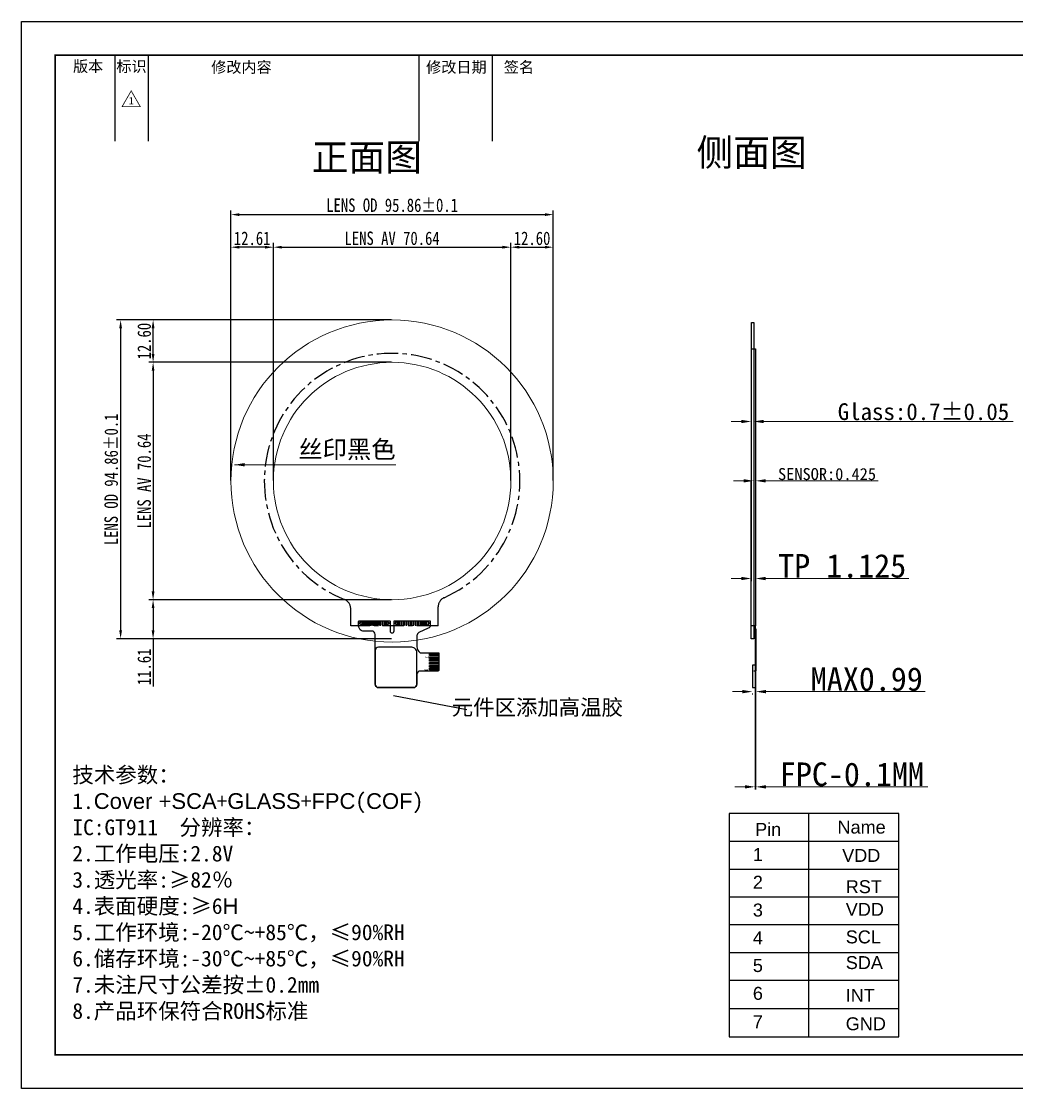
# Model space of a CAD drawing. Header units: millimetres. Extents: x -2894 to 5479, y -6001 to -1211.
# Drawn here: x 4474.7 to 4770.7, y -5996 to -5678.4 of the extents above; entities that cross this region are included whole.
import ezdxf

# ---------------------------------------------------------------- set-up
doc = ezdxf.new("R2010")
doc.units = ezdxf.units.MM
doc.header["$LTSCALE"] = 0.2
doc.header["$MEASUREMENT"] = 0
doc.linetypes.add('CENTER', pattern=[50.8, 31.75, -6.35, 6.35, -6.35])
doc.layers.add('dim', color=4, linetype='Continuous', lineweight=9)
doc.layers.add('L', color=1, linetype='Continuous', lineweight=5)
for name, color, linetype in [('FPC', 40, 'Continuous'), ('lens', 6, 'Continuous'), ('Sensor', 7, 'Continuous'), ('背胶', 2, 'Continuous'), ('ＤＩＭ', 4, 'Continuous')]:
    doc.layers.add(name, color=color, linetype=linetype)
doc.styles.add('Arial', font='simhei.ttf')
doc.styles.get("Standard").update_dxf_attribs({"font": 'SimSun.ttf'})
doc.styles.add('TEXTSTYLE_0', font='SimSun.ttf', dxfattribs={"width": 0.8})
doc.styles.add('TITLE', font='dutchb.ttf')
doc.styles.add('WMF-ARIAL0', font='arial.ttf', dxfattribs={"height": 11})
doc.styles.add('宋体', font='SimSun.ttf')
doc.dimstyles.new('1-1', dxfattribs={"dimscale": 0, "dimtxt": 8, "dimasz": 2.5, "dimexe": 1.25, "dimexo": 0.2, "dimtad": 1, "dimzin": 1, "dimdsep": 46, "dimtxsty": 'TEXTSTYLE_0', "dimcen": 1, "dimadec": 0, "dimazin": 0, "dimtfac": 1, "dimtmove": 0, "dimatfit": 3, "dimfxl": 1, "dimarcsym": 0})
doc.dimstyles.new('ISO-25$0', dxfattribs={"dimtxt": 7, "dimasz": 3, "dimexe": 0.8, "dimexo": 0.8, "dimgap": 0.2, "dimtad": 1, "dimzin": 1, "dimdsep": 46, "dimtxsty": 'Standard', "dimcen": 2.5, "dimclrd": 256, "dimclre": 256, "dimclrt": 256, "dimadec": 0, "dimazin": 0, "dimtfac": 1, "dimtofl": 0, "dimtmove": 0, "dimatfit": 3, "dimfxl": 0.8, "dimtolj": 1, "dimlwd": 13, "dimlwe": 13, "dimarcsym": 0})
doc.dimstyles.new('ISO-25$7', dxfattribs={"dimscale": 0.5, "dimtxt": 2.5, "dimasz": 2, "dimexe": 1.25, "dimexo": 0.625, "dimtad": 0, "dimzin": 1, "dimdsep": 46, "dimtxsty": 'TITLE', "dimcen": 0, "dimclrd": 7, "dimclre": 256, "dimclrt": 7, "dimadec": 0, "dimazin": 0, "dimtfac": 1, "dimtmove": 0, "dimatfit": 0, "dimfxl": 1, "dimlwd": 9, "dimlwe": 9, "dimarcsym": 0})
doc.dimstyles.get("Standard").update_dxf_attribs({"dimtxt": 0.18, "dimasz": 0.18, "dimexe": 0.18, "dimexo": 0.0625, "dimgap": 0.09, "dimtad": 0, "dimrnd": 0.001, "dimzin": 0, "dimdsep": 46, "dimtxsty": 'Standard', "dimcen": 0.09, "dimadec": 0, "dimazin": 0, "dimtfac": 1, "dimtofl": 0, "dimtmove": 0, "dimatfit": 3, "dimfxl": 1, "dimtolj": 1, "dimtzin": 0, "dimarcsym": 0})

# ---------------------------------------------------------------- blocks, each defined once
blk = doc.blocks.new('*D83')
at = {"layer": 'Defpoints', "color": 0, "transparency": 16777216}
for p in [(4632.86, -5735.89), (4537, -5815.16), (4632.86, -5815.16)]:
    blk.add_point(p, dxfattribs=at)
at = {"layer": 'dim', "color": 0, "linetype": 'Continuous', "lineweight": -2, "transparency": 16777216}
for p, q in [((4537, -5814.96), (4537, -5734.64)), ((4632.86, -5814.96), (4632.86, -5734.64))]:
    blk.add_line(p, q, dxfattribs=at)
at = {"layer": 'dim', "color": 0, "lineweight": -2, "transparency": 16777216}
blk.add_line((4539.5, -5735.89), (4630.36, -5735.89), dxfattribs=at)
at = {"layer": 'dim', "color": 0, "transparency": 16777216}
for points in [[(4539.5, -5735.47), (4539.5, -5736.31), (4537, -5735.89)], [(4630.36, -5735.47), (4630.36, -5736.31), (4632.86, -5735.89)]]:
    blk.add_solid(points, dxfattribs=at)
at = {"layer": 'dim', "color": 0, "transparency": 16777216, "insert": (4584.93, -5733.11), "char_height": 4, "attachment_point": 5, "style": 'TEXTSTYLE_0'}
blk.add_mtext('{\\C4;LENS OD} 95.86%%P0.1', dxfattribs=at)
blk = doc.blocks.new('*D84')
at = {"layer": 'Defpoints', "color": 0, "transparency": 16777216}
for p in [(4584.93, -5767.23), (4504.18, -5862.09), (4584.93, -5862.09)]:
    blk.add_point(p, dxfattribs=at)
at = {"layer": 'dim', "color": 0, "linetype": 'Continuous', "lineweight": -2, "transparency": 16777216}
for p, q in [((4584.73, -5767.23), (4502.93, -5767.23)), ((4584.73, -5862.09), (4502.93, -5862.09))]:
    blk.add_line(p, q, dxfattribs=at)
at = {"layer": 'dim', "color": 0, "lineweight": -2, "transparency": 16777216}
blk.add_line((4504.18, -5769.73), (4504.18, -5859.59), dxfattribs=at)
at = {"layer": 'dim', "color": 0, "transparency": 16777216}
for points in [[(4503.76, -5769.73), (4504.59, -5769.73), (4504.18, -5767.23)], [(4503.76, -5859.59), (4504.59, -5859.59), (4504.18, -5862.09)]]:
    blk.add_solid(points, dxfattribs=at)
at = {"layer": 'dim', "color": 0, "transparency": 16777216, "insert": (4501.4, -5814.66), "char_height": 4, "attachment_point": 5, "rotation": 90, "style": 'TEXTSTYLE_0'}
blk.add_mtext('{\\C4;LENS OD} 94.86%%P0.1', dxfattribs=at)
blk = doc.blocks.new('*D72')
at = {"layer": 'Defpoints', "color": 0, "transparency": 16777216}
for p in [(4584.67, -5779.84), (4513.84, -5850.48), (4584.93, -5850.48)]:
    blk.add_point(p, dxfattribs=at)
at = {"layer": 'dim', "color": 0, "linetype": 'Continuous', "lineweight": -2, "transparency": 16777216}
for p, q in [((4584.47, -5779.84), (4512.59, -5779.84)), ((4584.73, -5850.48), (4512.59, -5850.48))]:
    blk.add_line(p, q, dxfattribs=at)
at = {"layer": 'dim', "color": 0, "lineweight": -2, "transparency": 16777216}
blk.add_line((4513.84, -5782.34), (4513.84, -5847.98), dxfattribs=at)
at = {"layer": 'dim', "color": 0, "transparency": 16777216}
for points in [[(4513.42, -5782.34), (4514.25, -5782.34), (4513.84, -5779.84)], [(4513.42, -5847.98), (4514.25, -5847.98), (4513.84, -5850.48)]]:
    blk.add_solid(points, dxfattribs=at)
at = {"layer": 'dim', "color": 0, "transparency": 16777216, "insert": (4511.2, -5815.16), "char_height": 4, "attachment_point": 5, "rotation": 90, "style": 'TEXTSTYLE_0'}
blk.add_mtext('{\\C4;LENS AV }70.64', dxfattribs=at)
blk = doc.blocks.new('*D73')
at = {"layer": 'Defpoints', "color": 0, "transparency": 16777216}
for p in [(4620.26, -5745.58), (4549.61, -5815.16), (4620.26, -5815.16)]:
    blk.add_point(p, dxfattribs=at)
at = {"layer": 'dim', "color": 0, "linetype": 'Continuous', "lineweight": -2, "transparency": 16777216}
for p, q in [((4549.61, -5814.96), (4549.61, -5744.33)), ((4620.26, -5814.96), (4620.26, -5744.33))]:
    blk.add_line(p, q, dxfattribs=at)
at = {"layer": 'dim', "color": 0, "lineweight": -2, "transparency": 16777216}
blk.add_line((4552.11, -5745.58), (4617.76, -5745.58), dxfattribs=at)
at = {"layer": 'dim', "color": 0, "transparency": 16777216}
for points in [[(4552.11, -5745.17), (4552.11, -5746), (4549.61, -5745.58)], [(4617.76, -5745.17), (4617.76, -5746), (4620.26, -5745.58)]]:
    blk.add_solid(points, dxfattribs=at)
at = {"layer": 'dim', "color": 0, "transparency": 16777216, "insert": (4584.93, -5742.95), "char_height": 4, "attachment_point": 5, "style": 'TEXTSTYLE_0'}
blk.add_mtext('{\\C4;LENS AV} 70.64', dxfattribs=at)
blk = doc.blocks.new('*D74')
at = {"layer": 'Defpoints', "color": 0, "transparency": 16777216}
for p in [(4513.84, -5767.23), (4584.93, -5767.23), (4584.93, -5779.84)]:
    blk.add_point(p, dxfattribs=at)
at = {"layer": 'dim', "color": 0, "linetype": 'Continuous', "lineweight": -2, "transparency": 16777216}
for p, q in [((4584.73, -5767.23), (4512.59, -5767.23)), ((4584.73, -5779.84), (4512.59, -5779.84))]:
    blk.add_line(p, q, dxfattribs=at)
at = {"layer": 'dim', "color": 0, "lineweight": -2, "transparency": 16777216}
blk.add_line((4513.84, -5777.34), (4513.84, -5769.73), dxfattribs=at)
at = {"layer": 'dim', "color": 0, "transparency": 16777216}
for points in [[(4513.42, -5769.73), (4514.25, -5769.73), (4513.84, -5767.23)], [(4513.42, -5777.34), (4514.25, -5777.34), (4513.84, -5779.84)]]:
    blk.add_solid(points, dxfattribs=at)
at = {"layer": 'dim', "color": 0, "transparency": 16777216, "insert": (4511.21, -5773.53), "char_height": 4, "attachment_point": 5, "rotation": 90, "style": 'TEXTSTYLE_0'}
blk.add_mtext('12.60', dxfattribs=at)
blk = doc.blocks.new('*D75')
at = {"layer": 'Defpoints', "color": 0, "transparency": 16777216}
for p in [(4537, -5745.58), (4537, -5814.91), (4549.61, -5815.16)]:
    blk.add_point(p, dxfattribs=at)
at = {"layer": 'dim', "color": 0, "linetype": 'Continuous', "lineweight": -2, "transparency": 16777216}
for p, q in [((4537, -5814.71), (4537, -5744.33)), ((4549.61, -5814.96), (4549.61, -5744.33))]:
    blk.add_line(p, q, dxfattribs=at)
at = {"layer": 'dim', "color": 0, "lineweight": -2, "transparency": 16777216}
blk.add_line((4547.11, -5745.58), (4539.5, -5745.58), dxfattribs=at)
at = {"layer": 'dim', "color": 0, "transparency": 16777216}
for points in [[(4539.5, -5745.17), (4539.5, -5746), (4537, -5745.58)], [(4547.11, -5745.17), (4547.11, -5746), (4549.61, -5745.58)]]:
    blk.add_solid(points, dxfattribs=at)
at = {"layer": 'dim', "color": 0, "transparency": 16777216, "insert": (4543.31, -5742.96), "char_height": 4, "attachment_point": 5, "style": 'TEXTSTYLE_0'}
blk.add_mtext('12.61', dxfattribs=at)
blk = doc.blocks.new('*D76')
at = {"layer": 'Defpoints', "color": 0, "transparency": 16777216}
for p in [(4632.86, -5745.58), (4632.86, -5814.91), (4620.26, -5815.16)]:
    blk.add_point(p, dxfattribs=at)
at = {"layer": 'dim', "color": 0, "linetype": 'Continuous', "lineweight": -2, "transparency": 16777216}
for p, q in [((4620.26, -5814.96), (4620.26, -5744.33)), ((4632.86, -5814.71), (4632.86, -5744.33))]:
    blk.add_line(p, q, dxfattribs=at)
at = {"layer": 'dim', "color": 0, "lineweight": -2, "transparency": 16777216}
blk.add_line((4622.76, -5745.58), (4630.36, -5745.58), dxfattribs=at)
at = {"layer": 'dim', "color": 0, "transparency": 16777216}
for points in [[(4622.76, -5745.17), (4622.76, -5746), (4620.26, -5745.58)], [(4630.36, -5745.17), (4630.36, -5746), (4632.86, -5745.58)]]:
    blk.add_solid(points, dxfattribs=at)
at = {"layer": 'dim', "color": 0, "transparency": 16777216, "insert": (4626.56, -5742.96), "char_height": 4, "attachment_point": 5, "style": 'TEXTSTYLE_0'}
blk.add_mtext('12.60', dxfattribs=at)
blk = doc.blocks.new('*D77')
at = {"layer": 'Defpoints', "color": 0, "transparency": 16777216}
for p in [(4584.93, -5850.48), (4513.84, -5862.09), (4584.93, -5862.09)]:
    blk.add_point(p, dxfattribs=at)
at = {"layer": 'dim', "color": 0, "linetype": 'Continuous', "lineweight": -2, "transparency": 16777216}
for p, q in [((4584.73, -5850.48), (4512.59, -5850.48)), ((4584.73, -5862.09), (4512.59, -5862.09))]:
    blk.add_line(p, q, dxfattribs=at)
at = {"layer": 'dim', "color": 0, "lineweight": -2, "transparency": 16777216}
for p, q in [((4513.84, -5852.98), (4513.84, -5859.59)), ((4513.84, -5862.09), (4513.84, -5876.3))]:
    blk.add_line(p, q, dxfattribs=at)
at = {"layer": 'dim', "color": 0, "transparency": 16777216}
for points in [[(4513.42, -5852.98), (4514.25, -5852.98), (4513.84, -5850.48)], [(4513.42, -5859.59), (4514.25, -5859.59), (4513.84, -5862.09)]]:
    blk.add_solid(points, dxfattribs=at)
at = {"layer": 'dim', "color": 0, "transparency": 16777216, "insert": (4511.21, -5870.45), "char_height": 4, "attachment_point": 5, "rotation": 90, "style": 'TEXTSTYLE_0'}
blk.add_mtext('11.61', dxfattribs=at)
blk = doc.blocks.new('*D78')
at = {"layer": 'Defpoints', "color": 0, "transparency": 16777216}
for p in [(4693.03, -5815.1), (4692.47, -5829.25), (4693.03, -5829.26)]:
    blk.add_point(p, dxfattribs=at)
at = {"layer": 'L', "lineweight": 13, "transparency": 16777216}
for p, q in [((4692.47, -5828.45), (4692.47, -5814.3)), ((4693.03, -5828.46), (4693.03, -5814.3)), ((4689.47, -5815.1), (4686.47, -5815.1)), ((4696.03, -5815.1), (4729.54, -5815.1))]:
    blk.add_line(p, q, dxfattribs=at)
at = {"layer": 'L', "transparency": 16777216}
for points in [[(4689.47, -5814.6), (4689.47, -5815.6), (4692.47, -5815.1)], [(4696.03, -5814.6), (4696.03, -5815.6), (4693.03, -5815.1)]]:
    blk.add_solid(points, dxfattribs=at)
at = {"layer": 'L', "transparency": 16777216, "insert": (4714.29, -5813.11), "char_height": 5, "attachment_point": 5, "style": '宋体'}
blk.add_mtext('\\A1;{\\H0.7143x;SENSOR:0.425}', dxfattribs=at)
blk = doc.blocks.new('*D79')
at = {"layer": 'Defpoints', "color": 0, "transparency": 16777216}
for p in [(4692.14, -5877.6), (4692.14, -5877.83), (4693.13, -5877.6)]:
    blk.add_point(p, dxfattribs=at)
at = {"layer": 'dim', "lineweight": 13, "transparency": 16777216}
for p, q in [((4689.14, -5877.83), (4686.14, -5877.83)), ((4692.14, -5878.4), (4692.14, -5878.63)), ((4693.13, -5878.4), (4693.13, -5878.63)), ((4696.13, -5877.83), (4743.52, -5877.83))]:
    blk.add_line(p, q, dxfattribs=at)
at = {"layer": 'dim', "transparency": 16777216}
for points in [[(4689.14, -5877.33), (4689.14, -5878.33), (4692.14, -5877.83)], [(4696.13, -5877.33), (4696.13, -5878.33), (4693.13, -5877.83)]]:
    blk.add_solid(points, dxfattribs=at)
at = {"layer": 'dim', "transparency": 16777216, "insert": (4726.12, -5874.13), "char_height": 7, "attachment_point": 5, "style": '宋体'}
blk.add_mtext('\\A1;MAX0.99', dxfattribs=at)
blk = doc.blocks.new('*D80')
at = {"layer": 'Defpoints', "color": 0, "transparency": 16777216}
for p in [(4691.78, -5768.3), (4692.48, -5768.9), (4692.48, -5797.45)]:
    blk.add_point(p, dxfattribs=at)
at = {"layer": 'dim', "lineweight": 13, "transparency": 16777216}
for p, q in [((4691.78, -5769.1), (4691.78, -5798.25)), ((4692.48, -5769.7), (4692.48, -5798.25)), ((4688.78, -5797.45), (4685.78, -5797.45)), ((4695.48, -5797.45), (4769.67, -5797.45))]:
    blk.add_line(p, q, dxfattribs=at)
at = {"layer": 'dim', "transparency": 16777216}
for points in [[(4688.78, -5796.95), (4688.78, -5797.95), (4691.78, -5797.45)], [(4695.48, -5796.95), (4695.48, -5797.95), (4692.48, -5797.45)]]:
    blk.add_solid(points, dxfattribs=at)
at = {"layer": 'dim', "transparency": 16777216, "insert": (4742.97, -5794.56), "char_height": 5, "attachment_point": 5, "style": '宋体'}
blk.add_mtext('\\A1;Glass:0.7%%P0.05', dxfattribs=at)
blk = doc.blocks.new('*D89')
at = {"layer": 'Defpoints', "color": 0, "transparency": 16777216}
for p in [(4692.87, -5872.63), (4693.13, -5872.63), (4693.13, -5906.16)]:
    blk.add_point(p, dxfattribs=at)
at = {"layer": 'dim', "lineweight": 13, "transparency": 16777216}
for p, q in [((4692.87, -5873.43), (4692.87, -5906.96)), ((4693.13, -5873.43), (4693.13, -5906.96)), ((4689.87, -5906.16), (4686.87, -5906.16)), ((4696.13, -5906.16), (4744.23, -5906.16))]:
    blk.add_line(p, q, dxfattribs=at)
at = {"layer": 'dim', "transparency": 16777216}
for points in [[(4689.87, -5905.66), (4689.87, -5906.66), (4692.87, -5906.16)], [(4696.13, -5905.66), (4696.13, -5906.66), (4693.13, -5906.16)]]:
    blk.add_solid(points, dxfattribs=at)
at = {"layer": 'dim', "transparency": 16777216, "insert": (4721.68, -5902.46), "char_height": 7, "attachment_point": 5, "style": '宋体'}
blk.add_mtext('\\A1;FPC-0.1MM', dxfattribs=at)
blk = doc.blocks.new('SDFGSD')
at = {"layer": 'ＤＩＭ'}
for p, q in [((5330.83, -5567.66), (5330.83, -5634.15)), ((5381.31, -5567.66), (5330.83, -5567.66)), ((5354.44, -5567.66), (5354.44, -5634.15)), ((5381.31, -5634.15), (5381.31, -5567.66)), ((5330.83, -5575.92), (5381.31, -5575.92)), ((5330.83, -5584.18), (5381.31, -5584.18)), ((5330.83, -5592.44), (5381.31, -5592.44)), ((5330.83, -5600.71), (5381.31, -5600.71)), ((5330.83, -5608.97), (5381.31, -5608.97)), ((5330.83, -5617.23), (5381.31, -5617.23)), ((5330.83, -5625.69), (5381.31, -5625.69)), ((5330.83, -5634.15), (5381.31, -5634.15))]:
    blk.add_line(p, q, dxfattribs=at)
at = {"layer": 'ＤＩＭ', "style": 'WMF-ARIAL0'}
for s, height, p in [('Pin', 3.847, (5338.52, -5574.3)), ('1', 3.85, (5337.85, -5581.78)), ('VDD', 3.847, (5364.42, -5582.05)), ('2', 3.85, (5337.85, -5590.04)), ('RST', 3.847, (5365.48, -5591.35)), ('3', 3.85, (5337.85, -5598.3)), ('VDD', 3.847, (5365.48, -5598.1)), ('4', 3.85, (5337.85, -5606.56)), ('SCL', 3.847, (5365.48, -5606.3)), ('5', 3.85, (5337.85, -5614.82)), ('SDA', 3.847, (5365.48, -5613.94)), ('6', 3.85, (5337.85, -5623.09)), ('INT', 3.847, (5365.48, -5623.68)), ('7', 3.85, (5337.85, -5631.55)), ('GND', 3.847, (5365.48, -5632.15))]:
    blk.add_text(s, height=height, dxfattribs=at).set_placement(p)
at = {"layer": 'ＤＩＭ', "insert": (5363.03, -5569.78), "char_height": 3.847, "width": 14.1051, "attachment_point": 1, "style": 'WMF-ARIAL0'}
blk.add_mtext('Name', dxfattribs=at)
blk = doc.blocks.new('*D120')
at = {"layer": 'Defpoints', "color": 0, "ltscale": 0.2, "transparency": 16777216}
for p in [(4691.78, -5768), (4693.03, -5775.86), (4693.03, -5844.17)]:
    blk.add_point(p, dxfattribs=at)
at = {"layer": 'FPC', "lineweight": 13, "ltscale": 0.2, "transparency": 16777216}
for p, q in [((4691.78, -5768.8), (4691.78, -5844.97)), ((4693.03, -5776.66), (4693.03, -5844.97)), ((4688.78, -5844.17), (4685.78, -5844.17)), ((4696.03, -5844.17), (4738.58, -5844.17))]:
    blk.add_line(p, q, dxfattribs=at)
at = {"layer": 'FPC', "ltscale": 0.2, "transparency": 16777216}
for points in [[(4688.78, -5843.67), (4688.78, -5844.67), (4691.78, -5844.17)], [(4696.03, -5843.67), (4696.03, -5844.67), (4693.03, -5844.17)]]:
    blk.add_solid(points, dxfattribs=at)
at = {"layer": 'FPC', "ltscale": 0.2, "transparency": 16777216, "insert": (4718.81, -5840.45), "char_height": 7, "attachment_point": 5}
blk.add_mtext('\\A1;TP 1.125', dxfattribs=at)

msp = doc.modelspace()

# ---------------------------------------------------------------- linework, layer by layer
at = {"color": 4}
msp.add_lwpolyline([(4474.656, -5678.379), (4969.075, -5678.379), (4969.075, -5995.962), (4474.656, -5995.962)], close=True, dxfattribs=at)
at = {"const_width": 0.469}
msp.add_lwpolyline([(4484.677, -5688.4), (4959.054, -5688.4), (4959.054, -5985.941), (4484.677, -5985.941)], close=True, dxfattribs=at)
msp.add_lwpolyline([(4484.677, -5688.4), (4959.054, -5688.4), (4959.054, -5985.941), (4484.677, -5985.941)], close=True)
at = {"color": 252}
for points in [[(4502.465, -5688.4), (4502.465, -5713.983)], [(4512.361, -5688.4), (4512.361, -5713.983)], [(4592.981, -5713.983), (4592.981, -5688.4)], [(4614.804, -5713.983), (4614.804, -5688.4)]]:
    msp.add_lwpolyline(points, dxfattribs=at)
at = {"color": 1, "const_width": 0.239}
msp.add_lwpolyline([(4510.03, -5703.755), (4507.326, -5699.071), (4504.622, -5703.755)], close=True, dxfattribs=at)
msp.add_lwpolyline([(4580.868, -5864.635, 0.4142136), (4579.868, -5865.635), (4579.868, -5875.635, 0.4142136), (4580.868, -5876.635), (4591.272, -5876.635, 0.4142136), (4592.272, -5875.635), (4592.272, -5866.135, 0.4142136), (4590.772, -5864.635)], format="xyb", close=True)
at = {"layer": 'dim', "color": 6}
for centre, radius in [((4584.928, -5815.161), 47.93), ((4584.934, -5815.158), 35.322)]:
    msp.add_circle(centre, radius, dxfattribs=at)
at = {"layer": 'FPC'}
msp.add_lwpolyline([(4592.272, -5875.635, -0.4142136), (4591.272, -5876.635), (4580.868, -5876.635, -0.4142136), (4579.868, -5875.635), (4579.868, -5860.793, 0.4142136), (4578.868, -5859.793), (4576.195, -5859.793, -0.2761908), (4575.314, -5859.266), (4575.095, -5858.859, -0.1238536), (4574.976, -5858.386), (4574.976, -5856.92, -0.4142136), (4575.176, -5856.72), (4584.126, -5856.72, -0.4142136), (4584.326, -5856.92), (4584.326, -5859.775, 1), (4585.526, -5859.775), (4585.526, -5856.92, -0.4142136), (4585.726, -5856.72), (4596.076, -5856.72, -0.4142136), (4596.276, -5856.92), (4596.276, -5858.069, -0.2935297), (4595.692, -5858.978), (4592.883, -5860.263, 0.2935297), (4592.298, -5861.172), (4592.298, -5864.401, 0.2785514), (4593.298, -5866.251), (4598.664, -5866.251, -0.4142136), (4598.864, -5866.451), (4598.864, -5871.401, -0.4142136), (4598.564, -5871.701), (4593.272, -5871.701, 0.4142136), (4592.272, -5872.701)], format="xyb", close=True, dxfattribs=at)
for points in [[(4575.276, -5857.295), (4575.276, -5857.645), (4575.626, -5857.645), (4575.626, -5858.07), (4575.976, -5858.07), (4575.976, -5856.87), (4575.626, -5856.87), (4575.626, -5857.295)], [(4576.326, -5858.07), (4576.676, -5858.07), (4576.676, -5856.87), (4576.326, -5856.87)], [(4577.026, -5858.07), (4577.376, -5858.07), (4577.376, -5856.87), (4577.026, -5856.87)], [(4577.726, -5858.07), (4578.076, -5858.07), (4578.076, -5856.87), (4577.726, -5856.87)], [(4578.426, -5858.07), (4578.776, -5858.07), (4578.776, -5856.87), (4578.426, -5856.87)], [(4579.126, -5858.07), (4579.476, -5858.07), (4579.476, -5856.87), (4579.126, -5856.87)], [(4579.826, -5858.07), (4580.176, -5858.07), (4580.176, -5856.87), (4579.826, -5856.87)], [(4580.526, -5858.07), (4580.876, -5858.07), (4580.876, -5856.87), (4580.526, -5856.87)], [(4581.226, -5858.07), (4581.576, -5858.07), (4581.576, -5856.87), (4581.226, -5856.87)], [(4581.926, -5858.07), (4582.276, -5858.07), (4582.276, -5856.87), (4581.926, -5856.87)], [(4582.626, -5858.07), (4582.976, -5858.07), (4582.976, -5856.87), (4582.626, -5856.87)], [(4584.026, -5857.295), (4584.026, -5857.645), (4583.676, -5857.645), (4583.676, -5858.07), (4583.326, -5858.07), (4583.326, -5856.87), (4583.676, -5856.87), (4583.676, -5857.295)], [(4585.826, -5857.295), (4585.826, -5857.645), (4586.176, -5857.645), (4586.176, -5858.07), (4586.526, -5858.07), (4586.526, -5856.87), (4586.176, -5856.87), (4586.176, -5857.295)], [(4586.876, -5858.07), (4587.226, -5858.07), (4587.226, -5856.87), (4586.876, -5856.87)], [(4587.576, -5858.07), (4587.926, -5858.07), (4587.926, -5856.87), (4587.576, -5856.87)], [(4588.276, -5858.07), (4588.626, -5858.07), (4588.626, -5856.87), (4588.276, -5856.87)], [(4588.976, -5858.07), (4589.326, -5858.07), (4589.326, -5856.87), (4588.976, -5856.87)], [(4589.676, -5858.07), (4590.026, -5858.07), (4590.026, -5856.87), (4589.676, -5856.87)], [(4590.376, -5858.07), (4590.726, -5858.07), (4590.726, -5856.87), (4590.376, -5856.87)], [(4591.076, -5858.07), (4591.426, -5858.07), (4591.426, -5856.87), (4591.076, -5856.87)], [(4591.776, -5858.07), (4592.126, -5858.07), (4592.126, -5856.87), (4591.776, -5856.87)], [(4592.476, -5858.07), (4592.826, -5858.07), (4592.826, -5856.87), (4592.476, -5856.87)], [(4593.176, -5858.07), (4593.526, -5858.07), (4593.526, -5856.87), (4593.176, -5856.87)], [(4593.876, -5858.07), (4594.226, -5858.07), (4594.226, -5856.87), (4593.876, -5856.87)], [(4594.576, -5858.07), (4594.926, -5858.07), (4594.926, -5856.87), (4594.576, -5856.87)], [(4595.976, -5857.295), (4595.976, -5857.645), (4595.626, -5857.645), (4595.626, -5858.07), (4595.276, -5858.07), (4595.276, -5856.87), (4595.626, -5856.87), (4595.626, -5857.295)], [(4693.133, -5876.635), (4693.133, -5869.937), (4692.139, -5869.937), (4692.139, -5876.635)]]:
    msp.add_lwpolyline(points, close=True, dxfattribs=at)
msp.add_lwpolyline([(4692.868, -5858.273), (4692.868, -5873.585)], dxfattribs=at)
at = {"layer": 'FPC', "color": 1}
for points in [[(4598.764, -5866.601), (4598.764, -5867.101), (4596.009, -5867.101), (4596.009, -5866.601)], [(4598.764, -5866.601), (4598.764, -5867.101), (4596.009, -5867.101), (4596.009, -5866.601)], [(4598.764, -5867.451), (4598.764, -5867.951), (4596.009, -5867.951), (4596.009, -5867.451)], [(4598.764, -5868.301), (4598.764, -5868.801), (4596.009, -5868.801), (4596.009, -5868.301)], [(4598.764, -5869.151), (4598.764, -5869.651), (4596.009, -5869.651), (4596.009, -5869.151)], [(4598.764, -5870.001), (4598.764, -5870.501), (4596.009, -5870.501), (4596.009, -5870.001)], [(4598.764, -5870.851), (4598.764, -5871.351), (4596.009, -5871.351), (4596.009, -5870.851)]]:
    msp.add_lwpolyline(points, close=True, dxfattribs=at)
at = {"layer": 'lens'}
msp.add_line((4691.77, -5862.091), (4691.779, -5768.003), dxfattribs=at)
msp.add_lwpolyline([(4691.779, -5768.003), (4692.479, -5768.003), (4692.47, -5862.091), (4691.77, -5862.091)], dxfattribs=at)
at = {"layer": 'Sensor', "linetype": 'CENTER'}
for p, q in [((4598.626, -5858.273), (4598.626, -5852.607)), ((4572.626, -5858.273), (4572.626, -5853.199))]:
    msp.add_line(p, q, dxfattribs=at)
at = {"layer": 'Sensor'}
for points in [[(4691.84, -5775.861), (4693.034, -5775.861), (4693.034, -5858.273), (4691.84, -5858.273)], [(4692.47, -5775.861), (4692.47, -5858.273)]]:
    msp.add_lwpolyline(points, dxfattribs=at)
at = {"layer": 'Sensor', "linetype": 'CENTER'}
msp.add_lwpolyline([(4598.626, -5858.273), (4572.626, -5858.273)], dxfattribs=at)
for centre, radius, start, end in [((4584.928, -5815.161), 38, 294.03399, 248.08652), ((4601.626, -5852.607), 3, 114.03399, 180), ((4569.626, -5853.199), 3, 0, 68.08652)]:
    msp.add_arc(centre, radius, start, end, dxfattribs=at)
at = {"layer": '背胶', "ltscale": 0.2}
for p, q in [((4692.47, -5859.161), (4693.133, -5859.161)), ((4693.133, -5859.161), (4693.133, -5871.684)), ((4692.47, -5871.684), (4693.133, -5871.684))]:
    msp.add_line(p, q, dxfattribs=at)

# ---------------------------------------------------------------- block references
msp.add_blockref('SDFGSD', (-645.623, -346.436))

# ---------------------------------------------------------------- texts
at = {"style": 'Arial'}
for s, insert, char_height, width, attachment_point in [('{\\H0.8x;版本}', (4494.508, -5690.095), 4.12299, 42.13372, 2), ('{\\H0.8x;标识}', (4507.418, -5690.137), 4.12299, 16.48974, 2), ('\\pt11.875;{\\H0.8x;修改内容}', (4540.125, -5690.354), 4.12299, 49.66562, 2), ('\\pt11.875;{\\H0.8x;修改日期}', (4604.049, -5690.354), 4.12299, 30.44245, 2), ('\\pt11.875;{\\H0.8x;签名}', (4622.654, -5690.354), 4.12299, 22.0056, 2), ('{\\fSimSun|b0|i0|c134|p2;技术参数：}\\P1.{\\fArial|b0|i0|c0|p34;Cover +SCA}+{\\fArial|b0|i0|c0|p34;GLASS}+{\\fArial|b0|i0|c0|p34;FPC}({\\fArial|b0|i0|c0|p34;COF}) {\\fSimSun|b0|i0|c134|p2; \\C1;IC:GT911}  分辨率：\\P2.{\\fSimSun|b0|i0|c134|p2;工作电压}:2.8V \\P3.{\\fSimSun|b0|i0|c134|p2;透光率}:≥82{\\fSimSun|b0|i0|c134|p2;％}\\P4.{\\fSimSun|b0|i0|c134|p2;表面硬度}:≥6{\\fArial|b0|i0|c0|p34;H}\\P5.{\\fSimSun|b0|i0|c134|p2;工作环境}:-20{\\fSimSun|b0|i0|c0|p2;℃}~+85{\\fSimSun|b0|i0|c0|p2;℃\\fSimSun|b0|i0|c134|p2;，}≤90%RH\\P6.{\\fSimSun|b0|i0|c134|p2;储存环境}:-30{\\fSimSun|b0|i0|c0|p2;℃}~+85{\\fSimSun|b0|i0|c0|p2;℃\\fSimSun|b0|i0|c134|p2;，}≤90%RH\\P7.{\\fSimSun|b0|i0|c134|p2;未注尺寸公差按}±0.2mm\\P8.{\\fSimSun|b0|i0|c134|p2;产品环保符合}ROHS{\\fSimSun|b0|i0|c134|p2;标准}', (4489.822, -5900.245), 4.683571, 122.8455, 1)]:
    msp.add_mtext(s, dxfattribs=dict(at, insert=insert, char_height=char_height, width=width, attachment_point=attachment_point))
at = {"layer": 'dim', "color": 4, "style": '宋体'}
msp.add_text('元件区添加高温胶', height=4.6672, dxfattribs=at).set_placement((4602.66, -5884.817))
at = {"layer": 'dim', "color": 4, "insert": (4506.621, -5700.879), "char_height": 2.184, "width": 2.1834, "attachment_point": 1, "style": 'Arial'}
msp.add_mtext('{\\C1;1}', dxfattribs=at)
at = {"layer": 'dim', "char_height": 8.008, "width": 54.87768, "attachment_point": 1, "style": 'Arial'}
for s, insert in [('侧面图', (4675.478, -5713.385)), ('\\pt30;正面图', (4561.022, -5714.795))]:
    msp.add_mtext(s, dxfattribs=dict(at, insert=insert))
at = {"layer": 'dim', "insert": (4557.026, -5803.064), "char_height": 5.3036, "width": 119.97644, "attachment_point": 1}
msp.add_mtext('\\A1;{\\fSimSun|b0|i0|c134|p2;丝印黑色}', dxfattribs=at)
at = {"layer": '背胶', "ltscale": 0.2, "char_height": 1, "width": 0.35942, "attachment_point": 1, "rotation": 270, "style": '宋体'}
for s, insert in [('7', (4595.751, -5867.179)), ('1', (4595.648, -5870.988))]:
    msp.add_mtext(s, dxfattribs=dict(at, insert=insert))

# ---------------------------------------------------------------- dimensions: what is measured, and where the dimension line sits
at = {"layer": 'dim'}
for base, p1, p2, text, dimstyle, override, picture, middle in [((4632.858, -5735.889), (4536.998, -5815.161), (4632.858, -5815.161), '{\\C4;LENS OD} <>%%P0.1', '1-1', {"dimscale": 1, "dimtxt": 4, "dimfxl": 0.5}, '*D83', (4584.928, -5733.108)), ((4620.256, -5745.583), (4549.612, -5815.158), (4620.256, -5815.158), '{\\C4;LENS AV} <>', '1-1', {"dimscale": 1, "dimtxt": 4, "dimfxl": 0.5}, '*D73', (4584.934, -5742.947)), ((4693.133, -5906.159), (4692.868, -5872.627), (4693.133, -5872.627), 'FPC-0.1MM', 'ISO-25$0', {"dimtxsty": '宋体'}, '*D89', (4721.682, -5902.459))]:
    dim = msp.add_linear_dim(base=base, p1=p1, p2=p2, text=text, dimstyle=dimstyle, override=override, dxfattribs=at)
    dim.commit()
    dim.dimension.update_dxf_attribs({"geometry": picture, "text_midpoint": middle})
for base, p1, p2, picture, middle in [((4536.998, -5745.583), (4549.612, -5815.158), (4536.998, -5814.913), '*D75', (4543.305, -5742.958)), ((4632.857, -5745.583), (4620.256, -5815.158), (4632.857, -5814.913), '*D76', (4626.557, -5742.958))]:
    dim = msp.add_linear_dim(base=base, p1=p1, p2=p2, dimstyle='1-1', override={"dimscale": 1, "dimtxt": 4, "dimfxl": 0.5}, dxfattribs=at)
    dim.commit()
    dim.dimension.update_dxf_attribs({"geometry": picture, "text_midpoint": middle})
for base, p1, p2, text, picture, middle in [((4504.177, -5862.091), (4584.928, -5767.231), (4584.928, -5862.091), '{\\C4;LENS OD} <>%%P0.1', '*D84', (4501.395, -5814.661)), ((4513.838, -5850.48), (4584.669, -5779.836), (4584.934, -5850.48), '{\\C4;LENS AV }<>', '*D72', (4511.202, -5815.158))]:
    dim = msp.add_linear_dim(base=base, p1=p1, p2=p2, angle=90, text=text, dimstyle='1-1', override={"dimscale": 1, "dimtxt": 4, "dimfxl": 0.5}, dxfattribs=at)
    dim.commit()
    dim.dimension.update_dxf_attribs({"geometry": picture, "text_midpoint": middle})
for base, p1, p2, picture, middle in [((4513.8378, -5767.2309), (4584.9339, -5779.8358), (4584.9278, -5767.2309), '*D74', (4511.2128, -5773.5333)), ((4513.838, -5862.091), (4584.934, -5850.48), (4584.928, -5862.091), '*D77', (4511.213, -5870.445))]:
    dim = msp.add_linear_dim(base=base, p1=p1, p2=p2, angle=90, dimstyle='1-1', override={"dimscale": 1, "dimtxt": 4, "dimfxl": 0.5}, dxfattribs=at)
    dim.commit()
    dim.dimension.update_dxf_attribs({"geometry": picture, "text_midpoint": middle})
for base, p1, p2, text, override, picture, middle in [((4692.479, -5797.451), (4691.779, -5768.302), (4692.479, -5768.898), 'Glass:0.7%%P0.05', {"dimtxt": 5, "dimtxsty": '宋体'}, '*D80', (4742.973, -5797.451)), ((4692.139, -5877.83), (4693.133, -5877.599), (4692.139, -5877.599), 'MAX<>', {"dimtxsty": '宋体'}, '*D79', (4726.115, -5877.83))]:
    dim = msp.add_linear_dim(base=base, p1=p1, p2=p2, text=text, dimstyle='ISO-25$0', override=override, dxfattribs=at)
    dim.commit()
    dim.dimension.update_dxf_attribs({"geometry": picture, "text_midpoint": middle, "dimtype": 160})
at = {"layer": 'FPC', "ltscale": 0.2}
dim = msp.add_linear_dim(base=(4693.034, -5844.17), p1=(4691.779, -5768.003), p2=(4693.034, -5775.861), text='TP 1.125', dimstyle='ISO-25$0', override={"dimfxl": 0.5, "dimarcsym": 1}, dxfattribs=at)
dim.commit()
dim.dimension.update_dxf_attribs({"geometry": '*D120', "text_midpoint": (4718.806, -5840.45)})
at = {"layer": 'L'}
dim = msp.add_linear_dim(base=(4693.034, -5815.1), p1=(4692.473, -5829.249), p2=(4693.034, -5829.26), text='{\\H0.7143x;SENSOR:0.425}', dimstyle='ISO-25$0', override={"dimtxt": 5, "dimtxsty": '宋体'}, dxfattribs=at)
dim.commit()
dim.dimension.update_dxf_attribs({"geometry": '*D78', "text_midpoint": (4714.288, -5813.114)})

# ---------------------------------------------------------------- leaders
at = {"layer": 'dim'}
msp.add_leader([(4538.043, -5810.313), (4586.069, -5810.313)], dimstyle='ISO-25$7', override={"dimscale": 1, "dimtxt": 7, "dimasz": 3, "dimexe": 0.8, "dimexo": 0.8, "dimgap": 0.2, "dimtad": 1, "dimtxsty": '宋体', "dimcen": 2.5, "dimclrd": 256, "dimclrt": 256, "dimtol": 1, "dimtp": 0.5, "dimtm": 0.5, "dimtofl": 0, "dimatfit": 3, "dimfxl": 0.8, "dimtolj": 1, "dimlwd": 13, "dimlwe": 13}, dxfattribs=at)
at = {"layer": 'dim', "color": 4}
msp.add_leader([(4585.32, -5878.969), (4607.133, -5883.121)], dimstyle='Standard', override={"dimgap": 0.09, "dimtad": 0}, dxfattribs=at)

doc.saveas('drawing.dxf')
